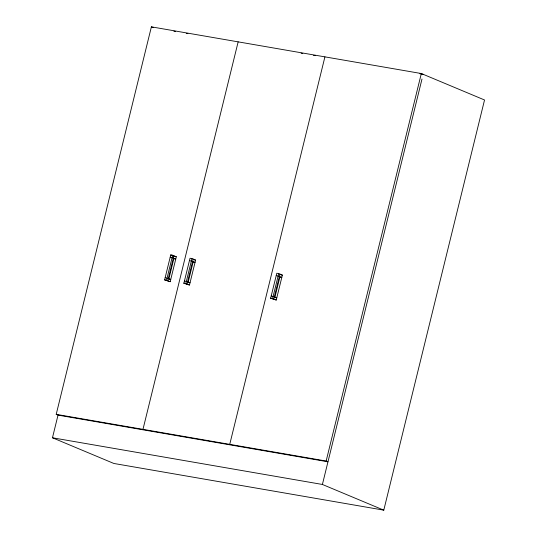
<?xml version="1.0" encoding="UTF-8"?>
<svg xmlns="http://www.w3.org/2000/svg" width="537" height="537" viewBox="0 0 537 537"><rect width="100%" height="100%" fill="white"/><g stroke="black" fill="none" stroke-linecap="round" stroke-linejoin="round"><path stroke-width="0.81" d="M56.21 414.349L151.387 26.85L421.323 73.535L484.535 99.989L383.787 510.15L113.851 463.465L52.465 437.776L58.03 415.114L56.21 414.349L326.147 461.035L327.966 461.8L58.03 415.114M164.624 279.837L170.746 254.907L172.672 255.243L176.317 256.767L170.195 281.697L164.624 279.837L170.195 281.697M166.551 280.166L172.672 255.243M167.766 280.676L173.887 255.753M168.826 279.092L173.834 258.7L175.767 259.035L170.189 257.176M142.976 429.358L238.153 41.859M183.902 283.167L190.024 258.243L191.957 258.579L195.602 260.103L189.48 285.026L183.902 283.167L189.48 285.026M185.829 283.502L191.957 258.579M187.051 284.013L193.172 259.082M191.904 261.526L193.119 262.036L188.104 282.428L190.038 282.764L184.46 280.905M229.742 444.361L324.919 56.862M270.668 298.176L276.79 273.246L278.723 273.581L282.368 275.105L276.246 300.035L270.668 298.176L276.246 300.035M272.595 298.512L278.723 273.581M273.816 299.015L279.938 274.092M274.87 297.438L279.884 277.038L281.811 277.374L276.233 275.515M326.147 461.035L421.323 73.535M383.787 510.15L322.401 484.461L421.988 79.033M173.867 31.186L175.518 31.475M186.265 33.328L187.916 33.616M301.123 53.197L302.781 53.478M313.521 55.338L315.172 55.626M419.853 73.73L423.149 74.301M175.035 256.545L176.317 256.767M194.313 259.881L195.602 260.103M281.079 274.884L282.368 275.105M189.467 260.505L195.045 262.371L193.119 262.036M165.181 277.569L170.753 279.428L169.47 279.206M271.225 295.907L276.803 297.767L275.515 297.545M52.465 437.776L322.401 484.461M151.387 26.85L153.213 27.615M170.746 254.907L171.961 255.417M172.572 255.672L174.391 256.431"/></g></svg>
